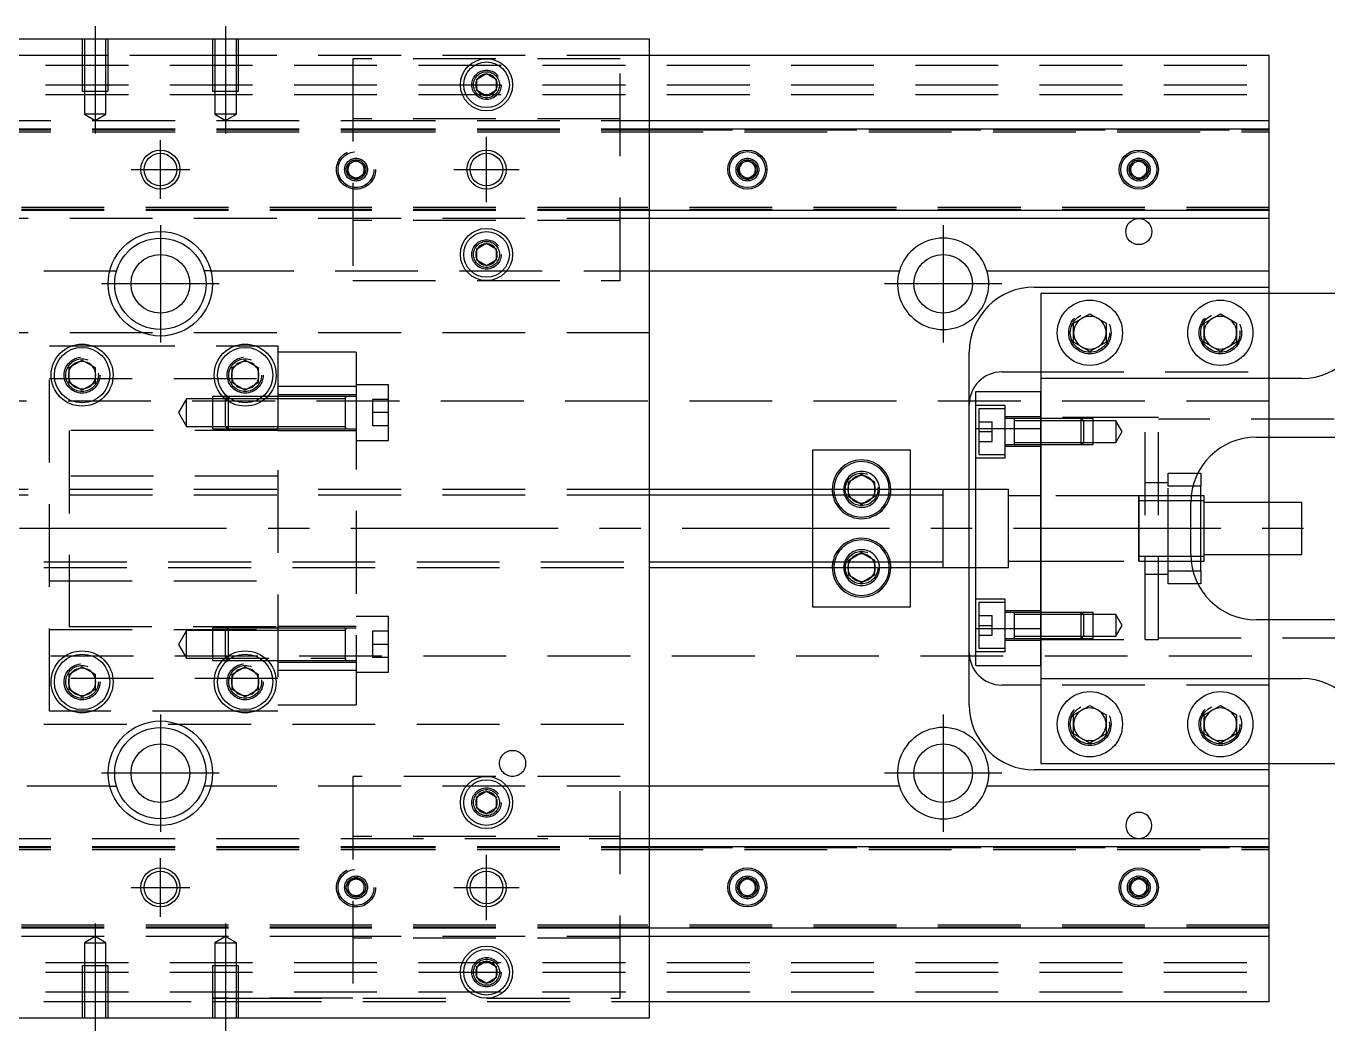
# Model space of a CAD drawing. Extents: x -10 to 536, y -256 to 77.
# Drawn here: x 149.4 to 349, y -77 to 77 of the extents above; entities that cross this region are included whole.
import ezdxf

# ---------------------------------------------------------------- set-up
doc = ezdxf.new("R2010")
doc.units = 0
doc.linetypes.add('CENTER', pattern=[50.8, 31.75, -6.35, 6.35, -6.35])
doc.linetypes.add('DASHED', pattern=[19.05, 12.7, -6.35])
doc.layers.get('0').update_dxf_attribs({"linetype": 'CONTINUOUS'})
doc.layers.add('CENTER', color=1, linetype='CENTER')

msp = doc.modelspace()

# ---------------------------------------------------------------- linework, layer by layer
at = {"color": 7, "linetype": 'CONTINUOUS'}
for p, q in [((245, 75), (95, 75)), ((245, -75), (245, 75)), ((340, 72.5), (245, 72.5)), ((340, 62.5), (340, 72.5)), ((218.5, 68.866026), (220, 69.73205)), ((218.5, 67.133974), (218.5, 68.866026)), ((220, 69.73205), (221.5, 68.866026)), ((221.5, 68.866026), (221.5, 67.133974)), ((220, 66.26795), (218.5, 67.133974)), ((221.5, 67.133974), (220, 66.26795)), ((245, 62.5), (340, 62.5)), ((340, 61.247728), (340, 62.5)), ((245, 61.247728), (340, 61.247728)), ((340, 48.752272), (340, 61.247728)), ((258.75, 55.721688), (260, 56.443376)), ((260, 56.443376), (261.25, 55.721688)), ((318.75, 55.721688), (320, 56.443376)), ((320, 56.443376), (321.25, 55.721688)), ((258.75, 54.278312), (258.75, 55.721688)), ((260, 53.556624), (258.75, 54.278312)), ((261.25, 54.278312), (260, 53.556624)), ((261.25, 55.721688), (261.25, 54.278312)), ((318.75, 54.278312), (318.75, 55.721688)), ((320, 53.556624), (318.75, 54.278312)), ((321.25, 54.278312), (320, 53.556624)), ((321.25, 55.721688), (321.25, 54.278312)), ((340, 48.752272), (245, 48.752272)), ((340, 47.5), (340, 48.752272)), ((340, 47.5), (245, 47.5)), ((340, 39.5), (340, 47.5)), ((218.5, 42.866026), (220, 43.73205)), ((218.5, 41.133974), (218.5, 42.866026)), ((220, 43.73205), (221.5, 42.866026)), ((221.5, 42.866026), (221.5, 41.133974)), ((220, 40.26795), (218.5, 41.133974)), ((221.5, 41.133974), (220, 40.26795)), ((162.254033, 39.5), (163.291796, 39.5)), ((177.745967, 39.5), (176.708204, 39.5)), ((245, 39.5), (283.291796, 39.5)), ((296.708204, 39.5), (340, 39.5)), ((340, 37), (340, 39.5)), ((304, 37), (340, 37)), ((305, 36), (305, 23)), ((355, 36), (305, 36)), ((340, 36), (340, 37)), ((310, 31.443376), (312.5, 32.886752)), ((312.5, 32.886752), (315, 31.443376)), ((330, 31.443376), (332.5, 32.886752)), ((332.5, 32.886752), (335, 31.443376)), ((310, 28.556624), (310, 31.443376)), ((315, 31.443376), (315, 28.556624)), ((330, 28.556624), (330, 31.443376)), ((335, 31.443376), (335, 28.556624)), ((312.5, 27.113248), (310, 28.556624)), ((315, 28.556624), (312.5, 27.113248)), ((332.5, 27.113248), (330, 28.556624)), ((335, 28.556624), (332.5, 27.113248)), ((294, 6), (294, 27)), ((156, 24.6547), (158, 25.809402)), ((156, 22.3453), (156, 24.6547)), ((158, 25.809402), (160, 24.6547)), ((160, 24.6547), (160, 22.3453)), ((181, 24.6547), (183, 25.809402)), ((181, 22.3453), (181, 24.6547)), ((183, 25.809402), (185, 24.6547)), ((185, 24.6547), (185, 22.3453)), ((299, 24), (305, 24)), ((158, 21.190598), (156, 22.3453)), ((160, 22.3453), (158, 21.190598)), ((183, 21.190598), (181, 22.3453)), ((185, 22.3453), (183, 21.190598)), ((305, 23), (305, 15.32971)), ((345, 23), (305, 23)), ((295, 21), (305, 21)), ((295, 15.32971), (295, 21)), ((295, 15.32971), (305, 15.32971)), ((295, -15.32971), (295, 15.32971)), ((305, -15.32971), (305, 15.32971)), ((305, 15.32971), (305, -15.32971)), ((338, 14), (353, 14)), ((340, 4), (340, 14)), ((285, 12), (270, 12)), ((270, 12), (270, 6)), ((285, 6), (285, 12)), ((275.5, 7.1547), (277.5, 8.309402)), ((277.5, 8.309402), (279.5, 7.1547)), ((329.069714, 8.5), (329.5, 8.5)), ((329.5, 8.5), (329.5, 6.5)), ((290, 6), (245, 6)), ((275.5, 6), (275.5, 7.1547)), ((279.5, 7.1547), (279.5, 6)), ((290, 6), (289.995, 6)), ((290, -6.000006), (290, 6.000006)), ((290, 5.125), (290, 6.000006)), ((290, -5.999164), (290, 6)), ((295, 6), (290, 6)), ((290.005, 6), (290, 6)), ((329.5, 6.5), (328.317542, 6.5)), ((329.5, -6.5), (329.5, 6.5)), ((290, -5.125), (290, 5.125)), ((328, -4), (328, 4)), ((329.5, 4.25), (328.003126, 4.25)), ((330, 5), (329.5, 5)), ((330, 4.25), (329.5, 4.25)), ((330, 0), (330, 5)), ((345, 4), (330, 4)), ((345, 0), (345, 4)), ((330, -5), (330, 0)), ((345, -4), (345, 0)), ((290, -6.000006), (290, -5.125)), ((328.003126, -4.25), (329.5, -4.25)), ((329.5, -4.25), (330, -4.25)), ((329.5, -5), (330, -5)), ((330, -4), (345, -4)), ((340, -14), (340, -4)), ((245, -6), (290, -6)), ((270, -6), (270, -12)), ((275.5, -7.1547), (275.5, -6)), ((277.5, -8.309402), (275.5, -7.1547)), ((279.5, -7.1547), (277.5, -8.309402)), ((279.5, -6), (279.5, -7.1547)), ((285, -12), (285, -6)), ((289.995, -6), (290, -6)), ((290, -6), (290, -5.999164)), ((290, -6), (295, -6)), ((290, -6), (290.005, -6)), ((294, -27), (294, -6)), ((328.317542, -6.5), (329.5, -6.5)), ((329.5, -6.5), (329.5, -8.5)), ((329.5, -8.5), (329.069714, -8.5)), ((270, -12), (285, -12)), ((300.9, -12.849238), (300.9, -16.849248)), ((295, -21), (295, -15.32971)), ((295, -15.32971), (305, -15.32971)), ((305, -15.32971), (305, -23)), ((353, -14), (338, -14)), ((156, -22.3453), (158, -21.190598)), ((158, -21.190598), (160, -22.3453)), ((181, -22.3453), (183, -21.190598)), ((183, -21.190598), (185, -22.3453)), ((295, -21), (305, -21)), ((156, -24.6547), (156, -22.3453)), ((160, -22.3453), (160, -24.6547)), ((181, -24.6547), (181, -22.3453)), ((185, -22.3453), (185, -24.6547)), ((305, -23), (345, -23)), ((305, -23), (305, -36)), ((158, -25.809402), (156, -24.6547)), ((160, -24.6547), (158, -25.809402)), ((183, -25.809402), (181, -24.6547)), ((185, -24.6547), (183, -25.809402)), ((305, -24), (299, -24)), ((310, -28.556624), (312.5, -27.113248)), ((312.5, -27.113248), (315, -28.556624)), ((330, -28.556624), (332.5, -27.113248)), ((332.5, -27.113248), (335, -28.556624)), ((310, -31.443376), (310, -28.556624)), ((315, -28.556624), (315, -31.443376)), ((330, -31.443376), (330, -28.556624)), ((335, -28.556624), (335, -31.443376)), ((312.5, -32.886752), (310, -31.443376)), ((315, -31.443376), (312.5, -32.886752)), ((332.5, -32.886752), (330, -31.443376)), ((335, -31.443376), (332.5, -32.886752)), ((340, -37), (304, -37)), ((305, -36), (355, -36)), ((340, -37), (340, -36)), ((340, -39.5), (340, -37)), ((162.254033, -39.5), (163.291796, -39.5)), ((177.745967, -39.5), (176.708204, -39.5)), ((283.291796, -39.5), (245, -39.5)), ((340, -39.5), (296.708204, -39.5)), ((340, -47.5), (340, -39.5)), ((218.5, -41.133974), (220, -40.26795)), ((218.5, -42.866026), (218.5, -41.133974)), ((220, -40.26795), (221.5, -41.133974)), ((221.5, -41.133974), (221.5, -42.866026)), ((220, -43.73205), (218.5, -42.866026)), ((221.5, -42.866026), (220, -43.73205)), ((245, -47.5), (340, -47.5)), ((340, -48.752272), (340, -47.5)), ((245, -48.752272), (340, -48.752272)), ((340, -61.247728), (340, -48.752272)), ((258.75, -54.278312), (260, -53.556624)), ((260, -53.556624), (261.25, -54.278312)), ((318.75, -54.278312), (320, -53.556624)), ((320, -53.556624), (321.25, -54.278312)), ((258.75, -55.721688), (258.75, -54.278312)), ((260, -56.443376), (258.75, -55.721688)), ((261.25, -55.721688), (260, -56.443376)), ((261.25, -54.278312), (261.25, -55.721688)), ((318.75, -55.721688), (318.75, -54.278312)), ((320, -56.443376), (318.75, -55.721688)), ((321.25, -55.721688), (320, -56.443376)), ((321.25, -54.278312), (321.25, -55.721688)), ((340, -61.247728), (245, -61.247728)), ((340, -62.5), (340, -61.247728)), ((340, -62.5), (245, -62.5)), ((340, -72.5), (340, -62.5)), ((218.5, -67.133974), (220, -66.26795)), ((218.5, -68.866026), (218.5, -67.133974)), ((220, -66.26795), (221.5, -67.133974)), ((221.5, -67.133974), (221.5, -68.866026)), ((220, -69.73205), (218.5, -68.866026)), ((221.5, -68.866026), (220, -69.73205)), ((245, -72.5), (340, -72.5)), ((95, -75), (245, -75))]:
    msp.add_line(p, q, dxfattribs=at)
at = {"color": 3, "linetype": 'DASHED'}
for p, q in [((158.000006, 75), (158.000006, 67)), ((158.35, 75), (158.35, 67)), ((161.65, 67), (161.65, 75)), ((161.999994, 67), (161.999994, 75)), ((178.000006, 75), (178.000006, 67)), ((178.35, 75), (178.35, 67)), ((181.65, 67), (181.65, 75)), ((181.999994, 67), (181.999994, 75)), ((158.000006, 72.5), (95, 72.5)), ((161.999994, 72.5), (158.000006, 72.5)), ((178.000006, 72.5), (161.999994, 72.5)), ((181.999994, 72.5), (178.000006, 72.5)), ((245, 72.5), (181.999994, 72.5)), ((240.5, 72), (199.5, 72)), ((199.5, 72), (199.5, 38)), ((240.5, 38), (240.5, 72)), ((0, 71), (340, 71)), ((0, 68), (340, 68)), ((218, 68), (218.023172, 68.30356)), ((0, 66.5), (340, 66.5)), ((158.000006, 67), (161.999994, 67)), ((158.35, 67), (158.35, 63.5)), ((161.65, 63.5), (161.65, 67)), ((178.000006, 67), (181.999994, 67)), ((178.35, 67), (178.35, 63.5)), ((181.65, 63.5), (181.65, 67)), ((140.5, 62.5), (199.5, 62.5)), ((161.65, 63.5), (158.35, 63.5)), ((158.35, 63.5), (160, 62.547372)), ((160, 62.547372), (161.65, 63.5)), ((181.65, 63.5), (178.35, 63.5)), ((178.35, 63.5), (180, 62.547372)), ((180, 62.547372), (181.65, 63.5)), ((240.5, 62.8), (199.5, 62.8)), ((199.5, 62.5), (245, 62.5)), ((140.5, 61.247728), (199.5, 61.247728)), ((140.5, 61.1147), (199.5, 61.1147)), ((140.5, 61.1), (199.5, 61.1)), ((140.5, 60.8), (199.5, 60.8)), ((199.5, 61.247728), (240.5, 61.247728)), ((199.5, 61.1147), (240.5, 61.1147)), ((199.5, 61.1), (240.5, 61.1)), ((199.5, 60.8), (240.5, 60.8)), ((240.5, 61.247728), (245, 61.247728)), ((240.5, 61.1147), (245, 61.1147)), ((240.5, 61.1), (340, 61.1)), ((240.5, 60.8), (340, 60.8)), ((245, 61.1147), (340, 61.1147)), ((198.75, 55.721688), (200, 56.443376)), ((200, 56.443376), (201.25, 55.721688)), ((198.75, 54.278312), (198.75, 55.721688)), ((200, 53.556624), (198.75, 54.278312)), ((201.25, 54.278312), (200, 53.556624)), ((201.25, 55.721688), (201.25, 54.278312)), ((201.477374, 55.25955), (201.5, 55)), ((261.477374, 55.25955), (261.5, 55)), ((321.477374, 55.25955), (321.5, 55)), ((199.5, 49.2), (140.5, 49.2)), ((199.5, 48.9), (140.5, 48.9)), ((199.5, 48.8853), (140.5, 48.8853)), ((199.5, 48.752272), (140.5, 48.752272)), ((240.5, 49.2), (199.5, 49.2)), ((240.5, 48.9), (199.5, 48.9)), ((240.5, 48.8853), (199.5, 48.8853)), ((240.5, 48.752272), (199.5, 48.752272)), ((340, 49.2), (240.5, 49.2)), ((340, 48.9), (240.5, 48.9)), ((245, 48.8853), (240.5, 48.8853)), ((245, 48.752272), (240.5, 48.752272)), ((340, 48.8853), (245, 48.8853)), ((245, 47.5), (140.5, 47.5)), ((240.5, 47.2), (199.5, 47.2)), ((218, 42), (218.030168, 42.346066)), ((95, 39.5), (162.254033, 39.5)), ((177.745967, 39.5), (245, 39.5)), ((199.5, 38), (240.5, 38)), ((216.877502, 39.5), (217.55051, 39.5)), ((217.55051, 39.5), (222.44949, 39.5)), ((222.44949, 39.5), (223.122498, 39.5)), ((340, 24), (340, 36)), ((245, 30), (95, 30)), ((309.5, 30), (309.520026, 30.346056)), ((335.477798, 30.364306), (335.5, 30)), ((153, 28), (156.47931, 28)), ((153, -28), (153, 28)), ((156.47931, 28), (159.52069, 28)), ((159.52069, 28), (181.47931, 28)), ((181.47931, 28), (184.52069, 28)), ((184.52069, 28), (188, 28)), ((188, 28), (188, -28)), ((200, 27), (188, 27)), ((200, 27), (200, 21.748564)), ((305, 24), (340, 24)), ((340, 23), (340, 24)), ((153, 23), (188, 23)), ((160.483582, 23.786038), (160.5, 23.5)), ((180.5, 23.5), (180.518502, 23.803588)), ((205, 22.00352), (200, 22.00352)), ((205, 13.50352), (205, 22.00352)), ((340, 14), (340, 23)), ((178, 20.253516), (178, 15.253526)), ((179.532604, 20.253516), (178, 20.253516)), ((180.25722, 20.253516), (179.532604, 20.253516)), ((180.33547, 20.18899), (180, 19.85352)), ((180.4, 20.253518), (180.25722, 20.253516)), ((180.4, 20.25352), (180.33547, 20.18899)), ((180.4, 20.25352), (180.4, 20.13808)), ((185.742786, 20.25352), (180.4, 20.25352)), ((185.74278, 20.253516), (180.4, 20.253518)), ((180.4, 20.13808), (180.4, 19.524764)), ((186.467402, 20.25352), (185.742786, 20.25352)), ((188, 20.253516), (186.467396, 20.253516)), ((188, 20.25352), (186.467402, 20.25352)), ((200, 21.748564), (188, 21.748564)), ((200, 20.50352), (188, 20.50352)), ((198.405, 20.25352), (188, 20.25352)), ((200, 20.25352), (198.395, 20.25352)), ((198.4, 15.253516), (198.4, 20.253526)), ((198.4, 19.85352), (198.4, 20.253526)), ((198.4, 15.253516), (198.4, 20.253526)), ((198.4, 19.996122), (198.4, 20.25352)), ((198.4, 20.25352), (198.4, 19.996072)), ((198.4, 15.51097), (198.4, 19.996122)), ((200, 21.748564), (200, -21.748564)), ((305, 15.32971), (305, 21)), ((340, 19.5), (76.969694, 19.5)), ((174, 19.85352), (172.787564, 17.75352)), ((174, 15.65352), (174, 19.85352)), ((178, 19.85352), (174, 19.85352)), ((180, 19.85352), (178, 19.85352)), ((180, 19.81727), (180, 19.85352)), ((180.816954, 19.85352), (180, 19.85352)), ((180, 15.65352), (180, 19.81727)), ((180.4, 19.524764), (180.4, 15.25352)), ((185.183046, 19.85352), (180.816954, 19.85352)), ((186.04396, 19.85352), (185.183046, 19.85352)), ((188, 19.85352), (186.04396, 19.85352)), ((198.4, 19.85352), (188, 19.85352)), ((198.4, 15.65352), (198.4, 19.85352)), ((202.5, 19.75352), (202.5, 17.75352)), ((205, 19.75352), (202.5, 19.75352)), ((299.5, 18.849242), (295, 18.849242)), ((295.5, 18.349242), (295.5, 11.349242)), ((299.5, 18.349242), (295.5, 18.349242)), ((299.5, 10.849242), (299.5, 18.849242)), ((172.787564, 17.75352), (174, 15.65352)), ((202.5, 17.75352), (202.5, 15.75352)), ((205, 17.75352), (202.5, 17.75352)), ((295.5, 16.349242), (297.5, 16.349242)), ((297.5, 14.849242), (297.5, 16.349242)), ((305, 17.099242), (299.5, 17.099242)), ((300.9, 16.849242), (299.5, 16.849242)), ((300.9, 16.849242), (300.895, 16.849242)), ((300.9, 16.849248), (300.9, 12.849238)), ((300.9, 16.849248), (300.9, 12.849238)), ((300.9, 16.849242), (300.9, 16.63278)), ((300.905, 16.849242), (300.9, 16.849242)), ((305, 16.849242), (300.9, 16.849242)), ((300.9, 16.63278), (300.9, 13.065704)), ((305, 16.499242), (300.9, 16.499242)), ((321, 17), (305, 17)), ((311.15, 16.849242), (305, 16.849242)), ((311.150006, 16.849238), (305, 16.849238)), ((311.5, 16.499242), (305, 16.499242)), ((311.15, 12.849242), (311.15, 16.849242)), ((311.5, 16.499242), (311.15, 16.849242)), ((313, 16.849238), (311.150006, 16.849238)), ((311.5, 16.499242), (311.5, 13.199242)), ((313, 16.499242), (311.5, 16.499242)), ((313, 12.849248), (313, 16.849238)), ((316.5, 16.499242), (313, 16.499242)), ((316.5, 16.499242), (316.5, 13.199242)), ((317.452628, 14.849242), (316.5, 16.499242)), ((321, -17), (321, 17)), ((323, 17), (321, 17)), ((323, -17), (323, 17)), ((369, 16.75), (323, 16.75)), ((156, 15), (156, -15)), ((188, 15), (156, 15)), ((174, 15.65352), (178, 15.65352)), ((178, 15.65352), (180, 15.65352)), ((178, 15.253526), (180.4, 15.253524)), ((180, 15.65352), (188, 15.65352)), ((180, 15.65352), (180.4, 15.25352)), ((180.4, 15.25352), (188, 15.25352)), ((188, 15.65352), (198.4, 15.65352)), ((188, 15.25352), (198.405, 15.25352)), ((188, 15.00352), (200, 15.00352)), ((198.395, 15.25352), (200, 15.25352)), ((198.4, 15.253516), (198.4, 15.65352)), ((198.4, 15.510988), (198.4, 15.25352)), ((198.4, 15.25352), (198.4, 15.51097)), ((205, 15.75352), (202.5, 15.75352)), ((295.5, 14.849242), (297.5, 14.849242)), ((297.5, 13.349242), (297.5, 14.849242)), ((316.5, 13.199242), (317.452628, 14.849242)), ((200, 13.50352), (205, 13.50352)), ((295.5, 13.349242), (297.5, 13.349242)), ((299.5, 12.849242), (300.9, 12.849242)), ((299.5, 12.599242), (305, 12.599242)), ((300.895, 12.849242), (300.9, 12.849242)), ((300.9, 13.199242), (305, 13.199242)), ((300.9, 13.065704), (300.9, 12.849242)), ((300.9, 12.849242), (300.905, 12.849242)), ((300.9, 12.849242), (305, 12.849242)), ((305, 13.199242), (311.5, 13.199242)), ((305, 12.849248), (311.150006, 12.849248)), ((305, 12.849242), (311.15, 12.849242)), ((311.15, 12.849242), (311.5, 13.199242)), ((311.150006, 12.849248), (313, 12.849248)), ((311.5, 13.199242), (313, 13.199242)), ((313, 13.199242), (316.5, 13.199242)), ((295, 10.849242), (299.5, 10.849242)), ((295.5, 11.349242), (299.5, 11.349242)), ((188, 8), (153, 8)), ((324.5, 8.5), (329.069714, 8.5)), ((324.5, 6.5), (324.5, 8.5)), ((245, 6), (95, 6)), ((270, 6), (270, 5.125)), ((275.5, 5.125), (275.5, 6)), ((279.5, 6), (279.5, 5.125)), ((279.983582, 6.286038), (280, 6)), ((285, 5.125), (285, 6)), ((294, -6), (294, 6)), ((300, 6), (295, 6)), ((300, 0), (300, 6)), ((324.5, 7), (321, 7)), ((328.317542, 6.5), (324.5, 6.5)), ((324.5, -6.5), (324.5, 6.5)), ((245, 5.125), (95, 5.125)), ((270, 5.125), (270, -5.125)), ((275.5, 4.8453), (275.5, 5.125)), ((277.5, 3.690598), (275.5, 4.8453)), ((279.5, 4.8453), (277.5, 3.690598)), ((279.5, 5.125), (279.5, 4.8453)), ((285, -5.125), (285, 5.125)), ((305, 5), (300, 5)), ((320.005, 5), (305, 5)), ((324.5, 5), (319.995, 5)), ((320, -5.000006), (320, 5.000006)), ((320, 4.43509), (320, 5)), ((320, 5), (320, 4.435078)), ((320, 4.435078), (320, -4.435962)), ((324.5, 4.25), (320, 4.25)), ((328.050126, 5), (324.5, 5)), ((328.003126, 4.25), (324.5, 4.25)), ((329.5, 5), (328.050126, 5)), ((340, -4), (340, 4)), ((300, -6), (300, 0)), ((275.5, -4.8453), (277.5, -3.690598)), ((277.5, -3.690598), (279.5, -4.8453)), ((95, -5.125), (245, -5.125)), ((270, -5.125), (270, -6)), ((275, -6), (275.018502, -5.696412)), ((275.5, -5.125), (275.5, -4.8453)), ((275.5, -6), (275.5, -5.125)), ((279.5, -4.8453), (279.5, -5.125)), ((279.5, -5.125), (279.5, -6)), ((285, -6), (285, -5.125)), ((300, -5), (305, -5)), ((305, -5), (320.005, -5)), ((319.995, -5), (324.5, -5)), ((320, -4.25), (324.5, -4.25)), ((320, -4.998998), (320, -4.435962)), ((320, -4.435962), (320, -5)), ((320, -5), (320, -4.998998)), ((324.5, -4.25), (328.003126, -4.25)), ((324.5, -5), (328.050126, -5)), ((328.050126, -5), (329.5, -5)), ((95, -6), (245, -6)), ((295, -6), (300, -6)), ((321, -7), (324.5, -7)), ((324.5, -6.5), (328.317542, -6.5)), ((324.5, -8.5), (324.5, -6.5)), ((153, -8), (188, -8)), ((329.069714, -8.5), (324.5, -8.5)), ((299.5, -10.849242), (295, -10.849242)), ((295.5, -11.349242), (295.5, -18.349242)), ((299.5, -11.349242), (295.5, -11.349242)), ((299.5, -18.849242), (299.5, -10.849242)), ((205, -13.50352), (200, -13.50352)), ((205, -22.00352), (205, -13.50352)), ((295.5, -13.349242), (297.5, -13.349242)), ((297.5, -14.849242), (297.5, -13.349242)), ((305, -12.599242), (299.5, -12.599242)), ((300.9, -12.849242), (299.5, -12.849242)), ((300.9, -12.849242), (300.895, -12.849242)), ((300.9, -12.849242), (300.9, -13.065704)), ((305, -12.849242), (300.9, -12.849242)), ((300.905, -12.849242), (300.9, -12.849242)), ((300.9, -13.065704), (300.9, -16.63278)), ((305, -13.199242), (300.9, -13.199242)), ((311.15, -12.849242), (305, -12.849242)), ((311.150006, -12.849248), (305, -12.849248)), ((311.5, -13.199242), (305, -13.199242)), ((311.15, -16.849242), (311.15, -12.849242)), ((311.5, -13.199242), (311.15, -12.849242)), ((313, -12.849248), (311.150006, -12.849248)), ((311.5, -13.199242), (311.5, -16.499242)), ((313, -13.199242), (311.5, -13.199242)), ((313, -16.849238), (313, -12.849248)), ((316.5, -13.199242), (313, -13.199242)), ((316.5, -13.199242), (316.5, -16.499242)), ((317.452628, -14.849242), (316.5, -13.199242)), ((153, -15.5), (188, -15.5)), ((156, -15), (188, -15)), ((174, -15.65352), (172.787564, -17.75352)), ((174, -19.85352), (174, -15.65352)), ((178, -15.65352), (174, -15.65352)), ((178, -15.253526), (178, -20.253516)), ((180.399994, -15.253526), (178, -15.253526)), ((180, -15.65352), (178, -15.65352)), ((180.4, -15.25352), (180, -15.65352)), ((180, -19.85352), (180, -15.65352)), ((188, -15.65352), (180, -15.65352)), ((188, -15.253526), (180.399994, -15.253526)), ((180.4, -15.25352), (180.4, -19.524764)), ((188, -15.25352), (180.4, -15.25352)), ((200, -15.00352), (188, -15.00352)), ((198.405, -15.25352), (188, -15.25352)), ((198.4, -15.65352), (188, -15.65352)), ((200, -15.25352), (198.395, -15.25352)), ((198.4, -20.253526), (198.4, -15.253516)), ((198.4, -20.25267), (198.4, -15.253516)), ((198.4, -15.51092), (198.4, -15.25352)), ((198.4, -15.25352), (198.4, -15.51097)), ((198.4, -19.996072), (198.4, -15.51092)), ((202.5, -15.75352), (202.5, -17.75352)), ((205, -15.75352), (202.5, -15.75352)), ((295.5, -14.849242), (297.5, -14.849242)), ((297.5, -16.349242), (297.5, -14.849242)), ((305, -21), (305, -15.32971)), ((316.5, -16.499242), (317.452628, -14.849242)), ((340, -23), (340, -14)), ((172.787564, -17.75352), (174, -19.85352)), ((202.5, -17.75352), (202.5, -19.75352)), ((205, -17.75352), (202.5, -17.75352)), ((295.5, -16.349242), (297.5, -16.349242)), ((299.5, -16.849242), (300.9, -16.849242)), ((299.5, -17.099242), (305, -17.099242)), ((300.895, -16.849242), (300.9, -16.849242)), ((300.9, -16.499242), (305, -16.499242)), ((300.9, -16.63278), (300.9, -16.849242)), ((300.9, -16.849242), (305, -16.849242)), ((300.9, -16.849242), (300.905, -16.849242)), ((305, -16.499242), (311.5, -16.499242)), ((305, -16.849238), (311.150006, -16.849238)), ((305, -16.849242), (311.15, -16.849242)), ((305, -17), (321, -17)), ((311.15, -16.849242), (311.5, -16.499242)), ((311.150006, -16.849238), (313, -16.849238)), ((311.5, -16.499242), (313, -16.499242)), ((313, -16.499242), (316.5, -16.499242)), ((321, -17), (323, -17)), ((323, -16.75), (369, -16.75)), ((76.969694, -19.5), (340, -19.5)), ((174, -19.85352), (198.4, -19.85352)), ((180, -19.85352), (180.33547, -20.18899)), ((180.4, -19.524764), (180.4, -20.13808)), ((205, -19.75352), (202.5, -19.75352)), ((295, -18.849242), (299.5, -18.849242)), ((295.5, -18.349242), (299.5, -18.349242)), ((178, -20.253516), (179.532604, -20.253516)), ((179.532604, -20.253516), (180.25722, -20.253516)), ((180.25722, -20.253516), (180.399994, -20.253516)), ((180.33547, -20.18899), (180.4, -20.25352)), ((180.4, -20.13808), (180.4, -20.25352)), ((180.4, -20.25352), (185.742786, -20.25352)), ((185.742786, -20.25352), (186.467402, -20.25352)), ((186.467396, -20.253516), (188, -20.253516)), ((186.467402, -20.25352), (188, -20.25352)), ((188, -20.25352), (198.405, -20.25352)), ((188, -20.50352), (200, -20.50352)), ((200, -21.748564), (188, -21.748564)), ((200, -21.748564), (188, -21.748564)), ((198.395, -20.25352), (200, -20.25352)), ((198.4, -19.996054), (198.4, -20.25352)), ((198.4, -20.25352), (198.4, -19.996072)), ((198.4, -20.253526), (198.4, -20.25267)), ((200, -21.748564), (200, -27)), ((188, -23), (153, -23)), ((155.5, -23.5), (155.518502, -23.196412)), ((185.483582, -23.213962), (185.5, -23.5)), ((200, -22.00352), (205, -22.00352)), ((340, -24), (340, -23)), ((340, -24), (305, -24)), ((340, -36), (340, -24)), ((188, -27), (200, -27)), ((156.47931, -28), (153, -28)), ((159.52069, -28), (156.47931, -28)), ((181.47931, -28), (159.52069, -28)), ((184.52069, -28), (181.47931, -28)), ((188, -28), (184.52069, -28)), ((315.477798, -29.635694), (315.5, -30)), ((329.5, -30), (329.520026, -29.653944)), ((95, -30), (245, -30)), ((162.254033, -39.5), (95, -39.5)), ((245, -39.5), (177.745967, -39.5)), ((220, -38), (199.5, -38)), ((199.5, -38), (199.5, -72)), ((240.5, -38), (220, -38)), ((240.5, -72), (240.5, -38)), ((221.973226, -41.673844), (222, -42)), ((140.5, -47.5), (245, -47.5)), ((240.5, -47.2), (199.5, -47.2)), ((140.5, -48.752272), (199.5, -48.752272)), ((140.5, -48.8853), (199.5, -48.8853)), ((140.5, -48.9), (199.5, -48.9)), ((140.5, -49.2), (199.5, -49.2)), ((199.5, -48.752272), (240.5, -48.752272)), ((199.5, -48.8853), (240.5, -48.8853)), ((199.5, -48.9), (240.5, -48.9)), ((199.5, -49.2), (240.5, -49.2)), ((240.5, -48.752272), (245, -48.752272)), ((240.5, -48.8853), (245, -48.8853)), ((240.5, -48.9), (340, -48.9)), ((240.5, -49.2), (340, -49.2)), ((245, -48.8853), (340, -48.8853)), ((200, -53.556624), (198.75, -54.278312)), ((201.25, -54.278312), (200, -53.556624)), ((198.75, -54.278312), (198.75, -55.721688)), ((198.75, -55.721688), (200, -56.443376)), ((200, -56.443376), (201.25, -55.721688)), ((201.25, -55.721688), (201.25, -54.278312)), ((201.477374, -55.25955), (201.5, -55)), ((261.477374, -54.74045), (261.5, -55)), ((321.477374, -54.74045), (321.5, -55)), ((199.5, -60.8), (140.5, -60.8)), ((199.5, -61.1), (140.5, -61.1)), ((199.5, -61.1147), (140.5, -61.1147)), ((199.5, -61.247728), (140.5, -61.247728)), ((240.5, -60.8), (199.5, -60.8)), ((240.5, -61.1), (199.5, -61.1)), ((240.5, -61.1147), (199.5, -61.1147)), ((240.5, -61.247728), (199.5, -61.247728)), ((340, -60.8), (240.5, -60.8)), ((340, -61.1), (240.5, -61.1)), ((245, -61.1147), (240.5, -61.1147)), ((245, -61.247728), (240.5, -61.247728)), ((340, -61.1147), (245, -61.1147)), ((199.5, -62.5), (140.5, -62.5)), ((160, -62.547372), (158.35, -63.5)), ((158.35, -63.5), (160, -63.5)), ((158.35, -63.5), (158.35, -67)), ((161.65, -63.5), (160, -62.547372)), ((160, -63.5), (161.65, -63.5)), ((161.65, -67), (161.65, -63.5)), ((180, -62.547372), (178.35, -63.5)), ((178.35, -63.5), (180, -63.5)), ((178.35, -63.5), (178.35, -67)), ((181.65, -63.5), (180, -62.547372)), ((180, -63.5), (181.65, -63.5)), ((181.65, -67), (181.65, -63.5)), ((245, -62.5), (199.5, -62.5)), ((240.5, -62.8), (199.5, -62.8)), ((0, -66.5), (340, -66.5)), ((161.999994, -67), (158.000006, -67)), ((158.000006, -67), (158.000006, -75)), ((158.35, -67), (158.35, -75)), ((161.65, -75), (161.65, -67)), ((161.999994, -75), (161.999994, -67)), ((181.999994, -67), (178.000006, -67)), ((178.000006, -67), (178.000006, -75)), ((178.35, -67), (178.35, -75)), ((181.65, -75), (181.65, -67)), ((181.999994, -75), (181.999994, -67)), ((221.973226, -67.673844), (222, -68)), ((0, -68), (340, -68)), ((0, -71), (340, -71)), ((95, -72.5), (158.000006, -72.5)), ((158.000006, -72.5), (161.999994, -72.5)), ((161.999994, -72.5), (178.000006, -72.5)), ((199.5, -72), (178.000006, -72)), ((178.000006, -72), (181.999994, -72)), ((178.000006, -72.5), (181.999994, -72.5)), ((181.999994, -72), (220, -72)), ((181.999994, -72.5), (245, -72.5)), ((220, -72), (240.5, -72))]:
    msp.add_line(p, q, dxfattribs=at)
at = {"color": 3, "linetype": 'CONTINUOUS'}
for p, q in [((290, 5.125), (245, 5.125)), ((245, -5.125), (290, -5.125))]:
    msp.add_line(p, q, dxfattribs=at)
at = {"color": 7, "linetype": 'CONTINUOUS'}
for centre, radius in [((220, 68), 4), ((220, 68), 3.5), ((170, 55), 3), ((260, 55), 3), ((320, 55), 3), ((170, 55), 2.5), ((220, 55), 2.5), ((260, 55), 2.75), ((320, 55), 2.75), ((220, 42), 4), ((320, 45.5), 2), ((170, 37.5), 8), ((170, 37.5), 7), ((220, 42), 3.5), ((170, 37.5), 4.5), ((290, 37.5), 4.5), ((312.5, 30), 5), ((332.5, 30), 5), ((158, 23.5), 4.75), ((183, 23.5), 4.75), ((158, 23.5), 4.25), ((183, 23.5), 4.25), ((158, -23.5), 4.75), ((158, -23.5), 4.25), ((183, -23.5), 4.75), ((183, -23.5), 4.25), ((312.5, -30), 5), ((332.5, -30), 5), ((170, -37.5), 8), ((170, -37.5), 7), ((170, -37.5), 4.5), ((290, -37.5), 4.5), ((220, -42), 4), ((220, -42), 3.5), ((170, -55), 3), ((170, -55), 2.5), ((220, -55), 2.5), ((260, -55), 3), ((260, -55), 2.75), ((320, -55), 3), ((320, -55), 2.75), ((220, -68), 4), ((220, -68), 3.5)]:
    msp.add_circle(centre, radius, dxfattribs=at)
at = {"color": 3, "linetype": 'DASHED'}
for centre, radius in [((220, 68), 2.25), ((220, 68), 2), ((200, 55), 3), ((200, 55), 2.75), ((200, 55), 1.75), ((200, 55), 1.5), ((260, 55), 1.75), ((260, 55), 1.5), ((320, 55), 1.75), ((320, 55), 1.5), ((220, 42), 2.25), ((220, 42), 2), ((312.5, 30), 3.25), ((312.5, 30), 3), ((332.5, 30), 3.25), ((332.5, 30), 3), ((158, 23.5), 2.75), ((158, 23.5), 2.5), ((183, 23.5), 2.75), ((183, 23.5), 2.5), ((277.5, 6), 2.5), ((277.5, -6), 2.5), ((158, -23.5), 2.75), ((158, -23.5), 2.5), ((183, -23.5), 2.75), ((183, -23.5), 2.5), ((312.5, -30), 3.25), ((312.5, -30), 3), ((332.5, -30), 3.25), ((332.5, -30), 3), ((224, -36), 2), ((220, -42), 2.25), ((220, -42), 2), ((200, -55), 3), ((200, -55), 2.75), ((200, -55), 1.75), ((200, -55), 1.5), ((260, -55), 1.75), ((260, -55), 1.5), ((320, -55), 1.75), ((320, -55), 1.5), ((220, -68), 2.25), ((220, -68), 2)]:
    msp.add_circle(centre, radius, dxfattribs=at)
at = {"color": 3, "linetype": 'CONTINUOUS'}
for centre in [(220, 55), (220, -55)]:
    msp.add_circle(centre, 3, dxfattribs=at)
at = {"color": 7, "linetype": 'CONTINUOUS'}
for centre, radius, start, end in [((220, 68), 1.65, 155.380023, 180), ((220, 68), 1.65, 180, 204.619977), ((220, 68), 1.65, 144.619977, 155.380023), ((220, 68), 1.65, 95.380023, 144.619977), ((220, 68), 1.65, 84.619977, 95.380023), ((220, 68), 1.65, 35.380023, 84.619977), ((220, 68), 1.65, 24.619977, 35.380023), ((220, 68), 1.65, 335.380023, 24.619977), ((220, 68), 1.65, 204.619977, 215.380023), ((220, 68), 1.65, 215.380023, 264.619977), ((220, 68), 1.65, 264.619977, 275.380023), ((220, 68), 1.65, 275.380023, 324.619977), ((220, 68), 1.65, 324.619977, 335.380023), ((260, 55), 1.25, 120, 180), ((260, 55), 1.25, 60, 120), ((260, 55), 1.25, 0, 60), ((320, 55), 1.25, 120, 180), ((320, 55), 1.25, 60, 120), ((320, 55), 1.25, 0, 60), ((260, 55), 1.25, 180, 240), ((260, 55), 1.25, 240, 300), ((260, 55), 1.25, 300, 0), ((320, 55), 1.25, 180, 240), ((320, 55), 1.25, 240, 300), ((320, 55), 1.25, 300, 0), ((290, 37.5), 7, 16.60155, 163.39845), ((220, 42), 1.65, 155.380023, 180), ((220, 42), 1.65, 180, 204.619977), ((220, 42), 1.65, 144.619977, 155.380023), ((220, 42), 1.65, 95.380023, 144.619977), ((220, 42), 1.65, 84.619977, 95.380023), ((220, 42), 1.65, 35.380023, 84.619977), ((220, 42), 1.65, 24.619977, 35.380023), ((220, 42), 1.65, 335.380023, 24.619977), ((220, 42), 1.65, 204.619977, 215.380023), ((220, 42), 1.65, 215.380023, 264.619977), ((220, 42), 1.65, 264.619977, 275.380023), ((220, 42), 1.65, 275.380023, 324.619977), ((220, 42), 1.65, 324.619977, 335.380023), ((290, 37.5), 7, 163.39845, 16.60155), ((304, 27), 10, 90, 180), ((312.5, 30), 2.5, 120, 180), ((312.5, 30), 2.5, 60, 120), ((312.5, 30), 2.5, 0, 60), ((332.5, 30), 2.5, 120, 180), ((332.5, 30), 2.5, 60, 120), ((332.5, 30), 2.5, 0, 60), ((345, 33), 10, 270, 0), ((312.5, 30), 2.5, 180, 240), ((312.5, 30), 2.5, 300, 0), ((332.5, 30), 2.5, 180, 240), ((332.5, 30), 2.5, 300, 0), ((312.5, 30), 2.5, 240, 300), ((332.5, 30), 2.5, 240, 300), ((158, 23.5), 2.1, 162.24721, 180), ((158, 23.5), 2.1, 137.75279, 162.24721), ((158, 23.5), 2.1, 102.24721, 137.75279), ((158, 23.5), 2.1, 77.75279, 102.24721), ((158, 23.5), 2.1, 42.24721, 77.75279), ((158, 23.5), 2.1, 17.75279, 42.24721), ((158, 23.5), 2.1, 342.24721, 17.75279), ((183, 23.5), 2.1, 162.24721, 180), ((183, 23.5), 2.1, 137.75279, 162.24721), ((183, 23.5), 2.1, 102.24721, 137.75279), ((183, 23.5), 2.1, 77.75279, 102.24721), ((183, 23.5), 2.1, 42.24721, 77.75279), ((183, 23.5), 2.1, 17.75279, 42.24721), ((183, 23.5), 2.1, 342.24721, 17.75279), ((299, 19), 5, 90, 180), ((158, 23.5), 2.1, 180, 197.75279), ((158, 23.5), 2.1, 197.75279, 222.24721), ((158, 23.5), 2.1, 222.24721, 257.75279), ((158, 23.5), 2.1, 282.24721, 317.75279), ((158, 23.5), 2.1, 317.75279, 342.24721), ((183, 23.5), 2.1, 180, 197.75279), ((183, 23.5), 2.1, 197.75279, 222.24721), ((183, 23.5), 2.1, 222.24721, 257.75279), ((183, 23.5), 2.1, 282.24721, 317.75279), ((183, 23.5), 2.1, 317.75279, 342.24721), ((158, 23.5), 2.1, 257.75279, 282.24721), ((183, 23.5), 2.1, 257.75279, 282.24721), ((338, 4), 10, 90, 180), ((277.5, 6), 4.5, 0, 180), ((277.5, 6), 4.25, 0, 180), ((277.5, 6), 2.1, 102.24721, 137.75279), ((277.5, 6), 2.1, 77.75279, 102.24721), ((277.5, 6), 2.1, 42.24721, 77.75279), ((277.5, 6), 2.1, 162.24721, 180), ((277.5, 6), 2.1, 137.75279, 162.24721), ((277.5, 6), 2.1, 17.75279, 42.24721), ((277.5, 6), 2.1, 0, 17.75279), ((338, -4), 10, 180, 270), ((277.5, -6), 4.5, 180, 0), ((277.5, -6), 4.25, 180, 0), ((277.5, -6), 2.1, 180, 197.75279), ((277.5, -6), 2.1, 197.75279, 222.24721), ((277.5, -6), 2.1, 222.24721, 257.75279), ((277.5, -6), 2.1, 282.24721, 317.75279), ((277.5, -6), 2.1, 317.75279, 342.24721), ((277.5, -6), 2.1, 342.24721, 0), ((277.5, -6), 2.1, 257.75279, 282.24721), ((299, -19), 5, 180, 270), ((158, -23.5), 2.1, 102.24721, 137.75279), ((158, -23.5), 2.1, 77.75279, 102.24721), ((158, -23.5), 2.1, 42.24721, 77.75279), ((183, -23.5), 2.1, 102.24721, 137.75279), ((183, -23.5), 2.1, 77.75279, 102.24721), ((183, -23.5), 2.1, 42.24721, 77.75279), ((158, -23.5), 2.1, 162.24721, 180), ((158, -23.5), 2.1, 180, 197.75279), ((158, -23.5), 2.1, 137.75279, 162.24721), ((158, -23.5), 2.1, 17.75279, 42.24721), ((158, -23.5), 2.1, 342.24721, 17.75279), ((183, -23.5), 2.1, 162.24721, 180), ((183, -23.5), 2.1, 180, 197.75279), ((183, -23.5), 2.1, 137.75279, 162.24721), ((183, -23.5), 2.1, 17.75279, 42.24721), ((183, -23.5), 2.1, 342.24721, 17.75279), ((345, -33), 10, 0, 90), ((158, -23.5), 2.1, 197.75279, 222.24721), ((158, -23.5), 2.1, 222.24721, 257.75279), ((158, -23.5), 2.1, 257.75279, 282.24721), ((158, -23.5), 2.1, 282.24721, 317.75279), ((158, -23.5), 2.1, 317.75279, 342.24721), ((183, -23.5), 2.1, 197.75279, 222.24721), ((183, -23.5), 2.1, 222.24721, 257.75279), ((183, -23.5), 2.1, 257.75279, 282.24721), ((183, -23.5), 2.1, 282.24721, 317.75279), ((183, -23.5), 2.1, 317.75279, 342.24721), ((304, -27), 10, 180, 270), ((312.5, -30), 2.5, 120, 180), ((312.5, -30), 2.5, 60, 120), ((312.5, -30), 2.5, 0, 60), ((332.5, -30), 2.5, 120, 180), ((332.5, -30), 2.5, 60, 120), ((332.5, -30), 2.5, 0, 60), ((290, -37.5), 7, 343.39845, 196.60155), ((312.5, -30), 2.5, 180, 240), ((312.5, -30), 2.5, 300, 0), ((332.5, -30), 2.5, 180, 240), ((332.5, -30), 2.5, 300, 0), ((312.5, -30), 2.5, 240, 300), ((332.5, -30), 2.5, 240, 300), ((290, -37.5), 7, 196.60155, 343.39845), ((220, -42), 1.65, 155.380023, 180), ((220, -42), 1.65, 144.619977, 155.380023), ((220, -42), 1.65, 95.380023, 144.619977), ((220, -42), 1.65, 84.619977, 95.380023), ((220, -42), 1.65, 35.380023, 84.619977), ((220, -42), 1.65, 24.619977, 35.380023), ((220, -42), 1.65, 335.380023, 24.619977), ((220, -42), 1.65, 180, 204.619977), ((220, -42), 1.65, 204.619977, 215.380023), ((220, -42), 1.65, 215.380023, 264.619977), ((220, -42), 1.65, 264.619977, 275.380023), ((220, -42), 1.65, 275.380023, 324.619977), ((220, -42), 1.65, 324.619977, 335.380023), ((320, -45.5), 2, 90, 270), ((320, -45.5), 2, 270, 90), ((260, -55), 1.25, 60, 120), ((320, -55), 1.25, 60, 120), ((260, -55), 1.25, 120, 180), ((260, -55), 1.25, 180, 240), ((260, -55), 1.25, 0, 60), ((260, -55), 1.25, 300, 0), ((320, -55), 1.25, 120, 180), ((320, -55), 1.25, 180, 240), ((320, -55), 1.25, 0, 60), ((320, -55), 1.25, 300, 0), ((260, -55), 1.25, 240, 300), ((320, -55), 1.25, 240, 300), ((220, -68), 1.65, 155.380023, 180), ((220, -68), 1.65, 144.619977, 155.380023), ((220, -68), 1.65, 95.380023, 144.619977), ((220, -68), 1.65, 84.619977, 95.380023), ((220, -68), 1.65, 35.380023, 84.619977), ((220, -68), 1.65, 24.619977, 35.380023), ((220, -68), 1.65, 335.380023, 24.619977), ((220, -68), 1.65, 180, 204.619977), ((220, -68), 1.65, 204.619977, 215.380023), ((220, -68), 1.65, 215.380023, 264.619977), ((220, -68), 1.65, 264.619977, 275.380023), ((220, -68), 1.65, 275.380023, 324.619977), ((220, -68), 1.65, 324.619977, 335.380023)]:
    msp.add_arc(centre, radius, start, end, dxfattribs=at)
at = {"color": 3, "linetype": 'DASHED'}
for centre, radius, start, end in [((200, 55), 1.25, 120, 180), ((200, 55), 1.25, 60, 120), ((200, 55), 1.25, 0, 60), ((200, 55), 1.25, 180, 240), ((200, 55), 1.25, 240, 300), ((200, 55), 1.25, 300, 0), ((277.5, 6), 2.75, 0, 180), ((277.5, 6), 4.5, 180, 191.212271), ((277.5, 6), 4.25, 180, 191.881156), ((277.5, 6), 2.75, 180, 198.553005), ((277.5, 6), 2.1, 180, 197.75279), ((277.5, 6), 2.1, 342.24721, 0), ((277.5, 6), 2.75, 341.446995, 0), ((277.5, 6), 4.25, 348.118844, 0), ((277.5, 6), 4.5, 348.787729, 0), ((277.5, 6), 4.5, 191.212271, 348.787729), ((277.5, 6), 4.25, 191.881156, 348.118844), ((277.5, 6), 2.75, 198.553005, 341.446995), ((277.5, 6), 2.1, 197.75279, 204.624318), ((277.5, 6), 2.1, 204.624318, 222.24721), ((277.5, 6), 2.1, 222.24721, 257.75279), ((277.5, 6), 2.1, 282.24721, 317.75279), ((277.5, 6), 2.1, 317.75279, 335.375682), ((277.5, 6), 2.1, 335.375682, 342.24721), ((277.5, 6), 2.1, 257.75279, 282.24721), ((277.5, -6), 4.5, 11.212271, 168.787729), ((277.5, -6), 4.25, 11.881156, 168.118844), ((277.5, -6), 2.75, 18.553005, 161.446995), ((277.5, -6), 2.1, 102.24721, 137.75279), ((277.5, -6), 2.1, 77.75279, 102.24721), ((277.5, -6), 2.1, 42.24721, 77.75279), ((277.5, -6), 4.5, 168.787729, 180), ((277.5, -6), 4.25, 168.118844, 180), ((277.5, -6), 2.75, 161.446995, 180), ((277.5, -6), 2.1, 162.24721, 180), ((277.5, -6), 2.1, 155.375682, 162.24721), ((277.5, -6), 2.1, 137.75279, 155.375682), ((277.5, -6), 2.1, 24.624318, 42.24721), ((277.5, -6), 2.1, 17.75279, 24.624318), ((277.5, -6), 2.1, 0, 17.75279), ((277.5, -6), 2.75, 0, 18.553005), ((277.5, -6), 4.25, 0, 11.881156), ((277.5, -6), 4.5, 0, 11.212271), ((277.5, -6), 2.75, 180, 0), ((200, -55), 1.25, 60, 120), ((200, -55), 1.25, 120, 180), ((200, -55), 1.25, 180, 240), ((200, -55), 1.25, 0, 60), ((200, -55), 1.25, 300, 0), ((200, -55), 1.25, 240, 300)]:
    msp.add_arc(centre, radius, start, end, dxfattribs=at)
at = {"layer": 'CENTER', "color": 1, "linetype": 'CENTER'}
for p, q in [((160, 77), (160, 60.547372)), ((180, 77), (180, 60.547372)), ((220, 50), (220, 60)), ((170, 50.5), (170, 59.5)), ((165.5, 55), (174.5, 55)), ((215, 55), (225, 55)), ((170, 46.5), (170, 28.5)), ((290, 46.5), (290, 28.5)), ((179, 37.5), (161, 37.5)), ((299, 37.5), (281, 37.5)), ((383.361871, 0), (-10.32213, 0)), ((170, -28.5), (170, -46.5)), ((290, -28.5), (290, -46.5)), ((179, -37.5), (161, -37.5)), ((299, -37.5), (281, -37.5)), ((170, -59.5), (170, -50.5)), ((220, -60), (220, -50)), ((165.5, -55), (174.5, -55)), ((215, -55), (225, -55)), ((160, -60.547372), (160, -77)), ((180, -60.547372), (180, -77))]:
    msp.add_line(p, q, dxfattribs=at)

doc.saveas('drawing.dxf')
